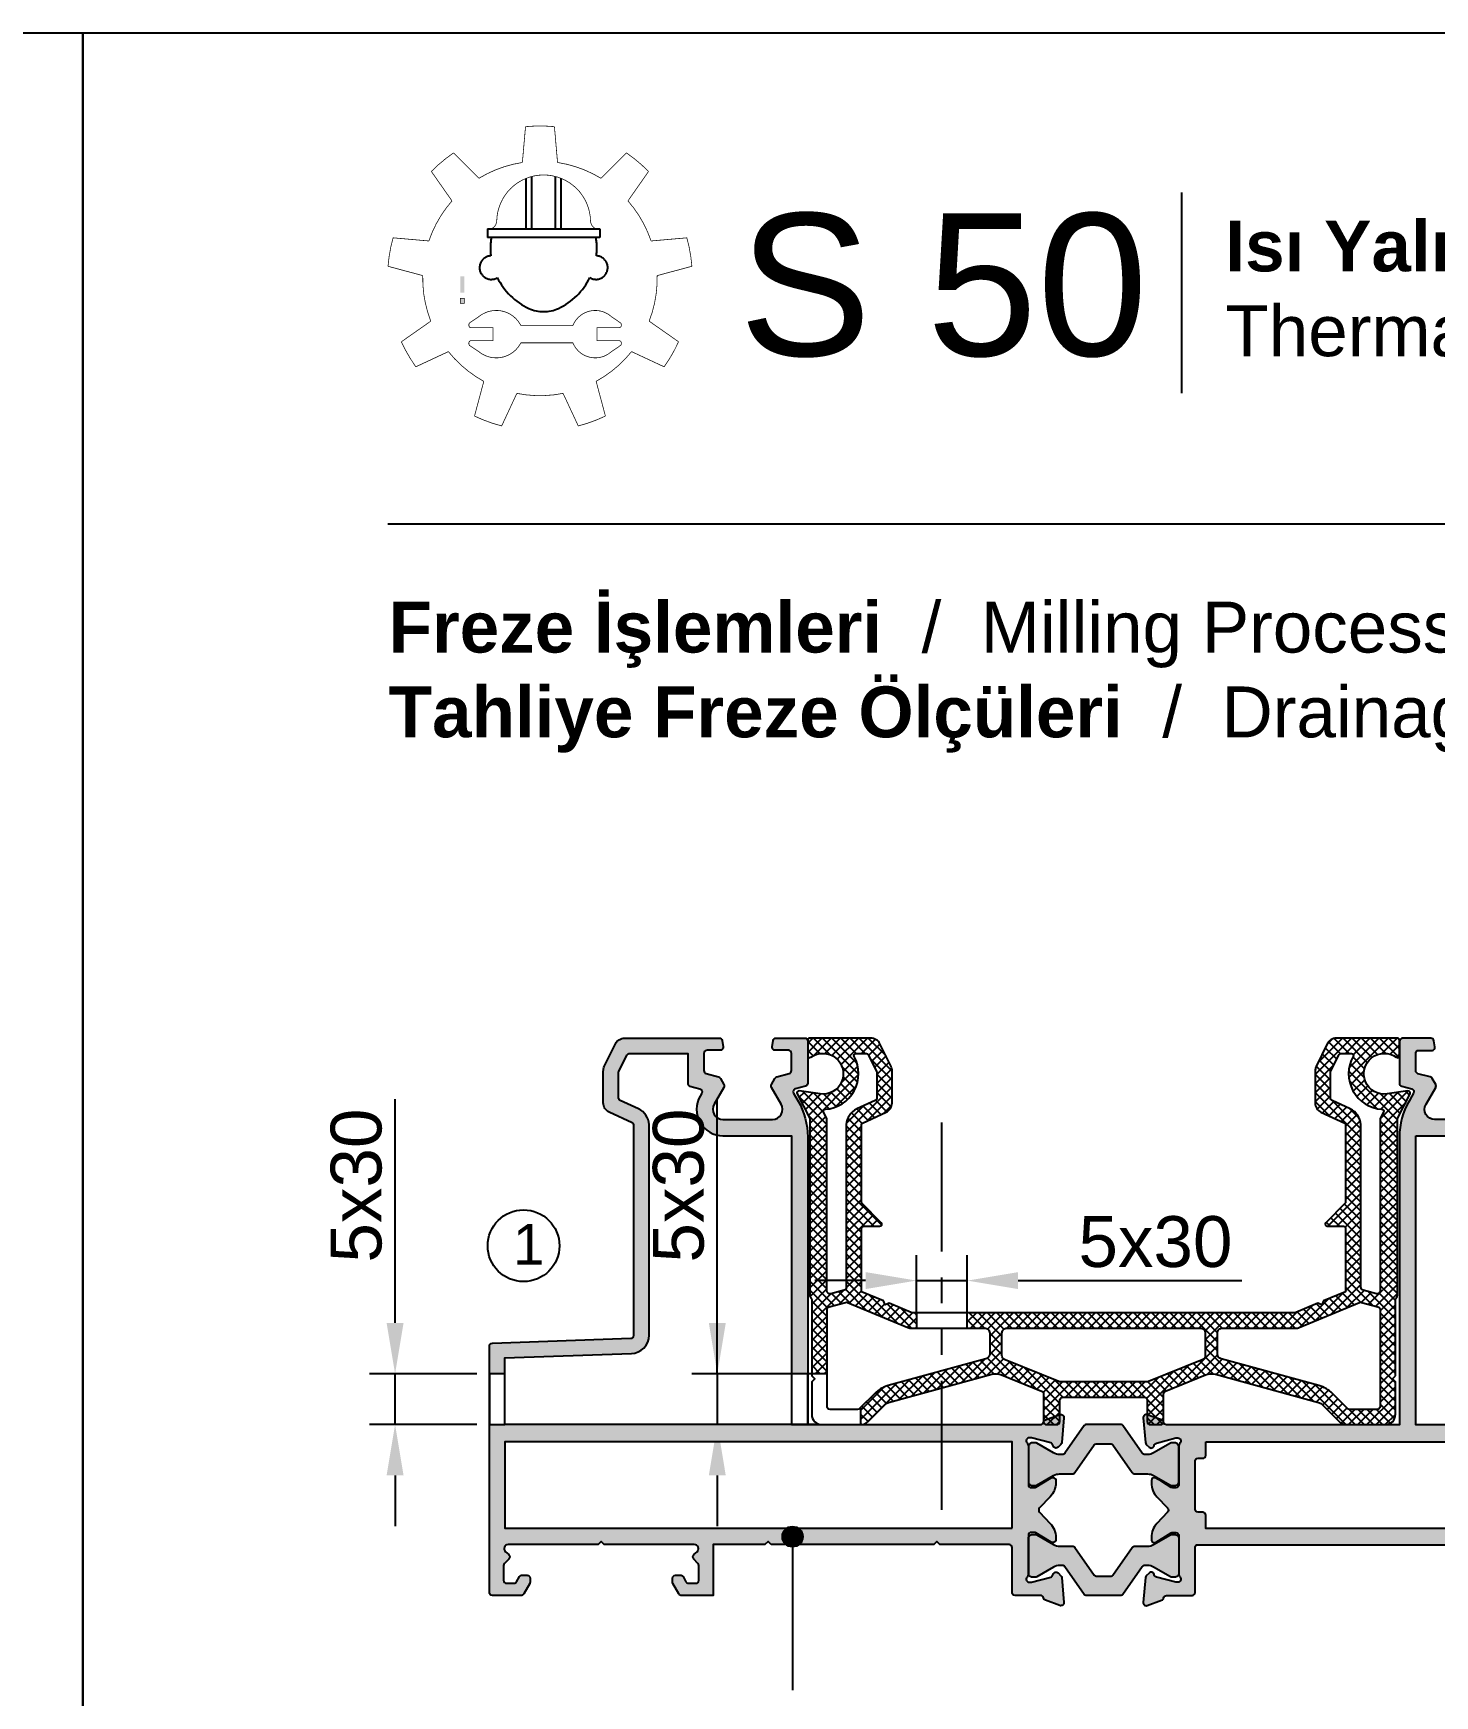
# Model space of a CAD drawing. Header units: millimetres. Extents: x 221 to 2771, y 196 to 840.
# Drawn here: x 1298.9 to 1367.8, y 757.9 to 839.6 of the extents above; entities that cross this region are included whole.
import ezdxf

# ---------------------------------------------------------------- set-up
doc = ezdxf.new("R2010")
doc.units = ezdxf.units.MM
doc.header["$PDMODE"] = 1
doc.linetypes.add('CENTER', pattern=[50.8, 31.75, -6.35, 6.35, -6.35])
doc.linetypes.add('PHANTOM', pattern=[12.7, 6.35, -1.27, 1.27, -1.27, 1.27, -1.27])
doc.layers.add('antet_k', color=7, linetype='Continuous')
doc.layers.add('yazı_numara_k', color=21, linetype='Continuous')
doc.styles.get("Standard").update_dxf_attribs({"font": 'arial.ttf'})
doc.dimstyles.new('ISO-25$0', dxfattribs={"dimtxt": 2.5, "dimasz": 2.5, "dimexe": 1.25, "dimexo": 0.625, "dimtad": 1, "dimdec": 1, "dimtxsty": 'Standard', "dimcen": 2.5, "dimadec": 0, "dimazin": 0, "dimtfac": 1, "dimtdec": 1, "dimtmove": 0, "dimatfit": 3, "dimfxl": 1, "dimarcsym": 0})

# ---------------------------------------------------------------- blocks, each defined once
blk = doc.blocks.new('S1.A')
at = {"color": 252}
blk.add_lwpolyline([(2269.172, -494.126), (2269.172, -791.126), (2479.168, -791.126), (2479.168, -494.126)], close=True, dxfattribs=at)
blk = doc.blocks.new('Üretim katalogu sembol-1')
at = {"true_color": 0xfed100}
h = blk.add_hatch(color=40, dxfattribs=at)
h.dxf.hatch_style = 1
h.paths.add_polyline_path([(1565.75, 1465.58), (1566.79, 1465.58), (1566.79, 1470.07), (1565.75, 1470.07)])
h.paths.add_polyline_path([(1565.75, 1462.71), (1566.79, 1462.71), (1566.79, 1464.05), (1565.75, 1464.05)])
at = {"color": 0, "linetype": 'CENTER', "ltscale": 12}
for p, q in [((1585.26, 1483.04), (1585.26, 1497.31)), ((1591.66, 1483.04), (1591.66, 1497.31)), ((1583.66, 1483.04), (1583.66, 1496.78)), ((1593.26, 1483.04), (1593.26, 1496.78)), ((1573.15, 1483.04), (1603.77, 1483.04)), ((1573.15, 1483.04), (1573.15, 1480.64)), ((1603.77, 1480.64), (1573.15, 1480.64)), ((1603.77, 1483.04), (1603.77, 1480.64))]:
    blk.add_line(p, q, dxfattribs=at)
at = {"color": 0, "linetype": 'CENTER', "lineweight": -2, "ltscale": 12, "const_width": 0.2}
for points in [[(1582.66, 1501.13), (1583.52, 1510.91)], [(1592.26, 1501.13), (1591.41, 1510.91)], [(1570.8, 1496.81), (1563.86, 1503.75)], [(1604.12, 1496.81), (1611.06, 1503.75)], [(1563.45, 1490.64), (1557.82, 1498.68)], [(1611.48, 1490.64), (1617.1, 1498.68)], [(1557.14, 1479.71), (1547.36, 1480.57)], [(1617.79, 1479.71), (1627.56, 1480.57)], [(1555.47, 1470.26), (1545.99, 1472.8)], [(1619.45, 1470.26), (1628.93, 1472.8)], [(1557.66, 1457.83), (1549.63, 1452.2)], [(1617.26, 1457.83), (1625.3, 1452.2)], [(1562.46, 1449.52), (1553.57, 1445.37)], [(1612.46, 1449.52), (1621.35, 1445.37)], [(1572.13, 1441.41), (1569.59, 1431.93)], [(1581.15, 1438.12), (1577.01, 1429.23)], [(1593.77, 1438.12), (1597.92, 1429.23)], [(1602.79, 1441.41), (1605.33, 1431.93)]]:
    blk.add_lwpolyline(points, dxfattribs=at)
for points in [[(1591.41, 1510.91, 0.047521), (1583.52, 1510.91)], [(1563.86, 1503.75, 0.047521), (1557.82, 1498.68)], [(1617.1, 1498.68, 0.047521), (1611.06, 1503.75)], [(1582.66, 1501.13, 0.099576), (1570.8, 1496.81)], [(1604.12, 1496.81, 0.099576), (1592.26, 1501.13)], [(1563.45, 1490.64, 0.099576), (1557.14, 1479.71)], [(1617.79, 1479.71, 0.099576), (1611.48, 1490.64)], [(1547.36, 1480.57, 0.047521), (1545.99, 1472.8)], [(1628.93, 1472.8, 0.047521), (1627.56, 1480.57)], [(1555.47, 1470.26, 0.099576), (1557.66, 1457.83)], [(1617.26, 1457.83, 0.099576), (1619.45, 1470.26)], [(1549.63, 1452.2, 0.047521), (1553.57, 1445.37)], [(1621.35, 1445.37, 0.047521), (1625.3, 1452.2)], [(1562.46, 1449.52, 0.099576), (1572.13, 1441.41)], [(1602.79, 1441.41, 0.099576), (1612.46, 1449.52)], [(1581.15, 1438.12, 0.099576), (1593.77, 1438.12)], [(1569.59, 1431.93, 0.047521), (1577.01, 1429.23)], [(1597.92, 1429.23, 0.047521), (1605.33, 1431.93)]]:
    blk.add_lwpolyline(points, format="xyb", dxfattribs=at)
at = {"color": 0, "linetype": 'CENTER', "ltscale": 12, "const_width": 0.2}
for points in [[(1588.46, 1497.72, 0.408893), (1575.66, 1485.15, -0.281899), (1574.17, 1483.04)], [(1588.46, 1497.72, -0.408893), (1601.26, 1485.15, 0.281899), (1602.75, 1483.04)]]:
    blk.add_lwpolyline(points, format="xyb", dxfattribs=at)
at = {"color": 40, "true_color": 0xfed100, "const_width": 0.2}
blk.add_lwpolyline([(1565.75, 1464.05), (1566.79, 1464.05), (1566.79, 1462.71), (1565.75, 1462.71)], close=True, dxfattribs=at)
at = {"color": 0, "linetype": 'CENTER', "ltscale": 12, "const_width": 0.2}
blk.add_lwpolyline([(1574.65, 1456.03), (1568.69, 1456.03, -0.414214), (1568.05, 1456.67), (1568.05, 1456.88, -0.248554), (1568.33, 1457.41), (1570.79, 1459.08, -0.475864), (1582.25, 1456.63), (1596.45, 1456.63, -0.519094), (1606.92, 1459.08), (1609.37, 1457.41, -0.248554), (1609.65, 1456.88), (1609.65, 1456.67, -0.414214), (1609.01, 1456.03), (1603.05, 1456.03), (1603.05, 1452.52), (1609.01, 1452.52, -0.414214), (1609.65, 1451.88), (1609.65, 1451.67, -0.248554), (1609.37, 1451.14), (1606.92, 1449.48, -0.519094), (1596.45, 1451.92), (1582.25, 1451.92, -0.475864), (1570.79, 1449.48), (1568.33, 1451.14, -0.248554), (1568.05, 1451.67), (1568.05, 1451.88, -0.414214), (1568.69, 1452.52), (1574.65, 1452.52)], format="xyb", close=True, dxfattribs=at)
at = {"color": 0, "linetype": 'CENTER', "ltscale": 12}
for centre, radius, start, end in [((1592.04, 1477.74), 18.11, 170.7928, 186.6972), ((1584.88, 1477.74), 18.11, 353.3028, 9.2072), ((1574.16, 1472.43), 3.2, 91.7372, 301.3307), ((1602.77, 1472.43), 3.2, 238.6693, 88.2628), ((1592.04, 1477.74), 18.11, 206.3707, 245.0967), ((1584.88, 1477.74), 18.11, 294.9033, 333.6293), ((1588.46, 1470.02), 9.6, 245.0967, 294.9033)]:
    blk.add_arc(centre, radius, start, end, dxfattribs=at)
blk = doc.blocks.new('S.1.B')
blk.add_line((922.442, 1850.816), (922.442, 1840.948))
at = {"color": 7}
blk.add_line((1063.417, 1834.519), (883.417, 1834.519), dxfattribs=at)
at = {"color": 0, "linetype": 'CENTER', "ltscale": 12, "xscale": 0.18014578362, "yscale": 0.18014578362, "zscale": 0.18014578362}
blk.add_blockref('Üretim katalogu sembol-1', (604.929, 1581.874), dxfattribs=at)
at = {"width": 80.56077, "attachment_point": 1}
for s, insert, char_height in [('\\pi23.685;{\\fArial Unicode MS|b0|i0|c162|p34;S 50}', (876.995, 1849.794), 7), ('\\pi8.4591;{\\fArial Unicode MS|b1|i0|c162|p34;Isı Yalıtımlı  Kaldır-Sür Sistemi\\fArial Unicode MS|b0|i0|c162|p34;\\PThermally Insulated  Lift and Slide Systems}', (916.148, 1849.441), 2.5)]:
    blk.add_mtext(s, dxfattribs=dict(at, insert=insert, char_height=char_height))
blk = doc.blocks.new('S50_SYF1')
at = {"color": 0}
blk.add_blockref('S.1.B', (-100.171, 492.739), dxfattribs=at)
at = {"layer": 'antet_k', "color": 0}
blk.add_blockref('S1.A', (-1500.922, 2845.514), dxfattribs=at)
blk = doc.blocks.new('937600')
at = {"ltscale": 10, "true_color": 0xfed100}
blk.add_hatch(color=40, dxfattribs=at).paths.add_polyline_path([(1547.88, 2589.6), (1545.97, 2592.33, 0.24473), (1545.8, 2592.42), (1542.34, 2592.42, 0.244698), (1542.17, 2592.33), (1540.26, 2589.6, -0.244698), (1540.01, 2589.47), (1539.75, 2589.47, -0.131652), (1539.15, 2589.63), (1537.49, 2590.59, 0.131652), (1537.38, 2590.62), (1537.07, 2590.62, 0.414214), (1536.67, 2590.22), (1536.67, 2586.82, 0.414214), (1537.07, 2586.42), (1537.38, 2586.42, 0.131652), (1537.49, 2586.45), (1539.15, 2587.41, -0.131652), (1539.75, 2587.57), (1541, 2587.57, 0.244698), (1541.25, 2587.7), (1543.16, 2590.43, -0.244698), (1543.33, 2590.52), (1544.81, 2590.52, -0.244698), (1544.98, 2590.43), (1546.89, 2587.7, 0.244698), (1547.14, 2587.57), (1548.39, 2587.57, -0.131652), (1548.99, 2587.41), (1550.65, 2586.45, 0.131652), (1550.76, 2586.42), (1551.07, 2586.42, 0.400278), (1551.47, 2586.8), (1551.47, 2590.12), (1551.47, 2590.24, 0.400281), (1551.07, 2590.62), (1550.76, 2590.62, 0.131652), (1550.65, 2590.59), (1548.99, 2589.63, -0.131652), (1548.39, 2589.47), (1548.13, 2589.47, -0.244698)])
at = {"color": 40, "ltscale": 10, "true_color": 0xfed100}
blk.add_lwpolyline([(1551.47, 2590.22, 0.414214), (1551.07, 2590.62), (1550.76, 2590.62, 0.131652), (1550.65, 2590.59), (1548.99, 2589.63, -0.131652), (1548.39, 2589.47), (1548.13, 2589.47, -0.244698), (1547.88, 2589.6), (1545.97, 2592.33, 0.24473), (1545.8, 2592.42), (1542.34, 2592.42, 0.244698), (1542.17, 2592.33), (1540.26, 2589.6, -0.244698), (1540.01, 2589.47), (1539.75, 2589.47, -0.131652), (1539.15, 2589.63), (1537.49, 2590.59, 0.131652), (1537.38, 2590.62), (1537.07, 2590.62, 0.414214), (1536.67, 2590.22), (1536.67, 2586.82, 0.414214), (1537.07, 2586.42), (1537.38, 2586.42, 0.131652), (1537.49, 2586.45), (1539.15, 2587.41, -0.131652), (1539.75, 2587.57), (1541, 2587.57, 0.244698), (1541.25, 2587.7), (1543.16, 2590.43, -0.244698), (1543.33, 2590.52), (1544.81, 2590.52, -0.244698), (1544.98, 2590.43), (1546.89, 2587.7, 0.244698), (1547.14, 2587.57), (1548.39, 2587.57, -0.131652), (1548.99, 2587.41), (1550.65, 2586.45, 0.131652), (1550.76, 2586.42), (1551.07, 2586.42, 0.414214), (1551.47, 2586.82)], format="xyb", close=True, dxfattribs=at)
blk = doc.blocks.new('5684')
at = {"ltscale": 10}
h = blk.add_hatch(color=252, dxfattribs=at)
h.paths.add_polyline_path([(-1018.43, 5194.24), (-1018.43, 5194.54, -0.414214), (-1018.13, 5194.84), (-1017.84, 5194.84, -0.137872), (-1017.68, 5194.8), (-1016.19, 5193.88, 0.585524), (-1015.73, 5194.14), (-1015.73, 5194.36, 0.19257), (-1016.28, 5195.74), (-1017.33, 5196.83, -0.399971), (-1017.33, 5197.25), (-1016.28, 5198.34, 0.19257), (-1015.73, 5199.72), (-1015.73, 5199.94, 0.472045), (-1016.09, 5200.23), (-1016.75, 5199.85), (-1017.68, 5199.28, -0.137872), (-1017.84, 5199.24), (-1018.13, 5199.24, -0.414214), (-1018.43, 5199.54), (-1018.43, 5199.73), (-1018.43, 5203.13), (-1018.43, 5203.31, 0.182676), (-1018.56, 5203.64, -0.645751), (-1018.33, 5204.14), (-1018.13, 5204.14), (-1016.23, 5203.63, -0.267949), (-1016.02, 5203.42), (-1016, 5203.36, 0.57735), (-1015.5, 5203.23), (-1015.23, 5203.5, 0.176327), (-1015.15, 5203.68), (-1014.93, 5206.11, 0.548619), (-1015.33, 5206.42), (-1016.74, 5205.91, 0.263725), (-1016.94, 5205.68, -0.359508), (-1017.23, 5205.44), (-1018.73, 5205.44), (-1019.12, 5205.44), (-1040.13, 5205.44), (-1040.13, 5233.75, 0.131652), (-1041.07, 5237.25), (-1041.51, 5238.02, -0.493145), (-1041.33, 5238.46), (-1040.35, 5238.72, 0.339454), (-1040.13, 5239.01), (-1040.13, 5243.14, 0.414214), (-1040.43, 5243.44), (-1043.23, 5243.44, 0.36397), (-1043.52, 5243.19), (-1043.63, 5242.59, 0.466308), (-1043.33, 5242.24), (-1042.03, 5242.24, -0.414214), (-1041.73, 5241.94), (-1041.73, 5240.24, -0.339454), (-1041.95, 5239.95), (-1043.16, 5239.63, 0.198912), (-1043.35, 5239.49), (-1043.69, 5238.89, 0.267949), (-1043.69, 5238.59), (-1042.74, 5236.94, -0.57735), (-1043.6, 5235.44), (-1048.46, 5235.44, -0.57735), (-1049.32, 5236.94), (-1048.37, 5238.59, 0.267949), (-1048.37, 5238.89), (-1048.72, 5239.49, 0.198912), (-1048.9, 5239.63), (-1050.11, 5239.95, -0.339454), (-1050.33, 5240.24), (-1050.33, 5241.94, -0.414214), (-1050.03, 5242.24), (-1048.73, 5242.24, 0.466308), (-1048.44, 5242.59), (-1048.54, 5243.19, 0.36397), (-1048.84, 5243.44), (-1051.63, 5243.44, 0.414214), (-1051.93, 5243.14), (-1051.93, 5241.94), (-1051.93, 5239.01, 0.339454), (-1051.71, 5238.72), (-1050.73, 5238.46, -0.493145), (-1050.55, 5238.02), (-1050.71, 5237.74), (-1050.99, 5237.25, 0.131652), (-1051.93, 5233.75), (-1051.93, 5231.24), (-1051.93, 5205.44), (-1074.83, 5205.44, -0.359508), (-1075.13, 5205.68, 0.263725), (-1075.32, 5205.91), (-1076.73, 5206.42, 0.548619), (-1077.13, 5206.11), (-1076.92, 5203.68, 0.176327), (-1076.83, 5203.5), (-1076.56, 5203.23, 0.57735), (-1076.06, 5203.36), (-1076.05, 5203.42, -0.267949), (-1075.83, 5203.63), (-1073.93, 5204.14), (-1073.73, 5204.14, -0.645751), (-1073.51, 5203.64, 0.182676), (-1073.63, 5203.31), (-1073.63, 5203.13), (-1073.63, 5199.73), (-1073.63, 5199.54, -0.414214), (-1073.93, 5199.24), (-1074.22, 5199.24, -0.137872), (-1074.38, 5199.28), (-1075.31, 5199.85), (-1075.97, 5200.23, 0.472045), (-1076.33, 5199.94), (-1076.33, 5199.72, 0.19257), (-1075.78, 5198.34), (-1074.74, 5197.25, -0.399971), (-1074.74, 5196.83), (-1075.78, 5195.74, 0.19257), (-1076.33, 5194.36), (-1076.33, 5194.14, 0.585524), (-1075.87, 5193.88), (-1074.38, 5194.8, -0.137872), (-1074.22, 5194.84), (-1073.93, 5194.84, -0.414214), (-1073.63, 5194.54), (-1073.63, 5190.77, 0.182676), (-1073.51, 5190.44, -0.645751), (-1073.73, 5189.94), (-1073.93, 5189.94), (-1075.83, 5190.45, -0.267949), (-1076.05, 5190.66), (-1076.06, 5190.72, 0.57735), (-1076.56, 5190.85), (-1076.83, 5190.58, 0.176327), (-1076.92, 5190.4), (-1077.13, 5187.97, 0.548619), (-1076.73, 5187.66), (-1075.32, 5188.17, 0.263725), (-1075.13, 5188.4, -0.359508), (-1074.83, 5188.64), (-1072.33, 5188.64, 0.414214), (-1072.03, 5188.94), (-1072.03, 5193.34, -0.414214), (-1071.73, 5193.64), (-1046.03, 5193.64), (-1020.33, 5193.64, -0.414214), (-1020.03, 5193.34), (-1020.03, 5188.94, 0.414214), (-1019.73, 5188.64), (-1017.23, 5188.64, -0.359508), (-1016.94, 5188.4, 0.263725), (-1016.74, 5188.17), (-1015.33, 5187.66, 0.548619), (-1014.93, 5187.97), (-1015.15, 5190.4, 0.176327), (-1015.23, 5190.58), (-1015.5, 5190.85, 0.57735), (-1016, 5190.72), (-1016.02, 5190.66, -0.267949), (-1016.23, 5190.45), (-1018.13, 5189.94), (-1018.33, 5189.94, -0.645751), (-1018.56, 5190.44, 0.182676), (-1018.43, 5190.77), (-1018.43, 5190.84)])
h.paths.add_polyline_path([(-1070.98, 5203.74), (-1046.03, 5203.74), (-1021.08, 5203.74), (-1021.08, 5202.44, 0.414214), (-1020.78, 5202.14), (-1020.33, 5202.14, -0.414214), (-1020.03, 5201.84), (-1020.03, 5197.14, -0.414214), (-1020.33, 5196.84), (-1020.78, 5196.84, 0.414214), (-1021.08, 5196.54), (-1021.08, 5195.24), (-1046.03, 5195.24), (-1070.98, 5195.24), (-1070.98, 5196.54, 0.414214), (-1071.28, 5196.84), (-1071.73, 5196.84, -0.414214), (-1072.03, 5197.14), (-1072.03, 5201.84, -0.414214), (-1071.73, 5202.14), (-1071.28, 5202.14, 0.414214), (-1070.98, 5202.44)], flags=16)
h.paths.add_polyline_path([(-1050.33, 5233.84), (-1041.73, 5233.84), (-1041.73, 5223.94), (-1041.73, 5205.44), (-1046.03, 5205.44), (-1050.33, 5205.44)], flags=16)
at = {"color": 252, "ltscale": 10}
for points in [[(-1018.43, 5194.24), (-1018.43, 5194.54, -0.414214), (-1018.13, 5194.84), (-1017.84, 5194.84, -0.137872), (-1017.68, 5194.8), (-1016.19, 5193.88, 0.585524), (-1015.73, 5194.14), (-1015.73, 5194.36, 0.19257), (-1016.28, 5195.74), (-1017.33, 5196.83, -0.399971), (-1017.33, 5197.25), (-1016.28, 5198.34, 0.19257), (-1015.73, 5199.72), (-1015.73, 5199.94, 0.472045), (-1016.09, 5200.23), (-1016.75, 5199.85), (-1017.68, 5199.28, -0.137872), (-1017.84, 5199.24), (-1018.13, 5199.24, -0.414214), (-1018.43, 5199.54), (-1018.43, 5199.73), (-1018.43, 5203.13), (-1018.43, 5203.31, 0.182676), (-1018.56, 5203.64, -0.645751), (-1018.33, 5204.14), (-1018.13, 5204.14), (-1016.23, 5203.63, -0.267949), (-1016.02, 5203.42), (-1016, 5203.36, 0.57735), (-1015.5, 5203.23), (-1015.23, 5203.5, 0.176327), (-1015.15, 5203.68), (-1014.93, 5206.11, 0.548619), (-1015.33, 5206.42), (-1016.74, 5205.91, 0.263725), (-1016.94, 5205.68, -0.359508), (-1017.23, 5205.44), (-1018.73, 5205.44), (-1019.12, 5205.44), (-1040.13, 5205.44), (-1040.13, 5233.75, 0.131652), (-1041.07, 5237.25), (-1041.51, 5238.02, -0.493145), (-1041.33, 5238.46), (-1040.35, 5238.72, 0.339454), (-1040.13, 5239.01), (-1040.13, 5243.14, 0.414214), (-1040.43, 5243.44), (-1043.23, 5243.44, 0.36397), (-1043.52, 5243.19), (-1043.63, 5242.59, 0.466308), (-1043.33, 5242.24), (-1042.03, 5242.24, -0.414214), (-1041.73, 5241.94), (-1041.73, 5240.24, -0.339454), (-1041.95, 5239.95), (-1043.16, 5239.63, 0.198912), (-1043.35, 5239.49), (-1043.69, 5238.89, 0.267949), (-1043.69, 5238.59), (-1042.74, 5236.94, -0.57735), (-1043.6, 5235.44), (-1048.46, 5235.44, -0.57735), (-1049.32, 5236.94), (-1048.37, 5238.59, 0.267949), (-1048.37, 5238.89), (-1048.72, 5239.49, 0.198912), (-1048.9, 5239.63), (-1050.11, 5239.95, -0.339454), (-1050.33, 5240.24), (-1050.33, 5241.94, -0.414214), (-1050.03, 5242.24), (-1048.73, 5242.24, 0.466308), (-1048.44, 5242.59), (-1048.54, 5243.19, 0.36397), (-1048.84, 5243.44), (-1051.63, 5243.44, 0.414214), (-1051.93, 5243.14), (-1051.93, 5241.94), (-1051.93, 5239.01, 0.339454), (-1051.71, 5238.72), (-1050.73, 5238.46, -0.493145), (-1050.55, 5238.02), (-1050.71, 5237.74), (-1050.99, 5237.25, 0.131652), (-1051.93, 5233.75), (-1051.93, 5231.24), (-1051.93, 5205.44), (-1074.83, 5205.44, -0.359508), (-1075.13, 5205.68, 0.263725), (-1075.32, 5205.91), (-1076.73, 5206.42, 0.548619), (-1077.13, 5206.11), (-1076.92, 5203.68, 0.176327), (-1076.83, 5203.5), (-1076.56, 5203.23, 0.57735), (-1076.06, 5203.36), (-1076.05, 5203.42, -0.267949), (-1075.83, 5203.63), (-1073.93, 5204.14), (-1073.73, 5204.14, -0.645751), (-1073.51, 5203.64, 0.182676), (-1073.63, 5203.31), (-1073.63, 5203.13), (-1073.63, 5199.73), (-1073.63, 5199.54, -0.414214), (-1073.93, 5199.24), (-1074.22, 5199.24, -0.137872), (-1074.38, 5199.28), (-1075.31, 5199.85), (-1075.97, 5200.23, 0.472045), (-1076.33, 5199.94), (-1076.33, 5199.72, 0.19257), (-1075.78, 5198.34), (-1074.74, 5197.25, -0.399971), (-1074.74, 5196.83), (-1075.78, 5195.74, 0.19257), (-1076.33, 5194.36), (-1076.33, 5194.14, 0.585524), (-1075.87, 5193.88), (-1074.38, 5194.8, -0.137872), (-1074.22, 5194.84), (-1073.93, 5194.84, -0.414214), (-1073.63, 5194.54), (-1073.63, 5190.77, 0.182676), (-1073.51, 5190.44, -0.645751), (-1073.73, 5189.94), (-1073.93, 5189.94), (-1075.83, 5190.45, -0.267949), (-1076.05, 5190.66), (-1076.06, 5190.72, 0.57735), (-1076.56, 5190.85), (-1076.83, 5190.58, 0.176327), (-1076.92, 5190.4), (-1077.13, 5187.97, 0.548619), (-1076.73, 5187.66), (-1075.32, 5188.17, 0.263725), (-1075.13, 5188.4, -0.359508), (-1074.83, 5188.64), (-1072.33, 5188.64, 0.414214), (-1072.03, 5188.94), (-1072.03, 5193.34, -0.414214), (-1071.73, 5193.64), (-1046.03, 5193.64), (-1020.33, 5193.64, -0.414214), (-1020.03, 5193.34), (-1020.03, 5188.94, 0.414214), (-1019.73, 5188.64), (-1017.23, 5188.64, -0.359508), (-1016.94, 5188.4, 0.263725), (-1016.74, 5188.17), (-1015.33, 5187.66, 0.548619), (-1014.93, 5187.97), (-1015.15, 5190.4, 0.176327), (-1015.23, 5190.58), (-1015.5, 5190.85, 0.57735), (-1016, 5190.72), (-1016.02, 5190.66, -0.267949), (-1016.23, 5190.45), (-1018.13, 5189.94), (-1018.33, 5189.94, -0.645751), (-1018.56, 5190.44, 0.182676), (-1018.43, 5190.77), (-1018.43, 5190.84)], [(-1070.98, 5203.74), (-1046.03, 5203.74), (-1021.08, 5203.74), (-1021.08, 5202.44, 0.414214), (-1020.78, 5202.14), (-1020.33, 5202.14, -0.414214), (-1020.03, 5201.84), (-1020.03, 5197.14, -0.414214), (-1020.33, 5196.84), (-1020.78, 5196.84, 0.414214), (-1021.08, 5196.54), (-1021.08, 5195.24), (-1046.03, 5195.24), (-1070.98, 5195.24), (-1070.98, 5196.54, 0.414214), (-1071.28, 5196.84), (-1071.73, 5196.84, -0.414214), (-1072.03, 5197.14), (-1072.03, 5201.84, -0.414214), (-1071.73, 5202.14), (-1071.28, 5202.14, 0.414214), (-1070.98, 5202.44)]]:
    blk.add_lwpolyline(points, format="xyb", close=True, dxfattribs=at)
blk.add_lwpolyline([(-1050.33, 5233.84), (-1041.73, 5233.84), (-1041.73, 5223.94), (-1041.73, 5205.44), (-1046.03, 5205.44), (-1050.33, 5205.44)], close=True, dxfattribs=at)
blk = doc.blocks.new('50S14-STT1')
at = {"ltscale": 10}
h = blk.add_hatch(color=252, dxfattribs=at)
h.paths.add_polyline_path([(-174.33, -174.12, 0.19257), (-174.88, -172.74), (-175.93, -171.64, -0.399971), (-175.93, -171.23), (-174.88, -170.13, 0.19257), (-174.33, -168.75), (-174.33, -168.53, 0.585524), (-174.79, -168.28), (-176.28, -169.19, -0.137872), (-176.44, -169.23), (-176.73, -169.23, -0.414214), (-177.03, -168.93), (-177.03, -165.16, 0.182676), (-177.16, -164.83, -0.645751), (-176.93, -164.33), (-176.73, -164.33), (-174.83, -164.84, -0.267949), (-174.62, -165.06), (-174.6, -165.11, 0.57735), (-174.1, -165.25), (-173.83, -164.98, 0.176327), (-173.75, -164.79), (-173.53, -162.36, 0.548619), (-173.93, -162.05), (-175.35, -162.57, 0.263725), (-175.54, -162.79, -0.359508), (-175.83, -163.03), (-198.73, -163.03), (-200.33, -163.03), (-228.53, -163.03), (-230.03, -163.03), (-230.03, -179.53, 0.414214), (-229.73, -179.83), (-226.92, -179.83, 0.267949), (-226.66, -179.68), (-226.07, -178.66, 0.131652), (-226.03, -178.51), (-226.03, -178.13, 0.414214), (-226.33, -177.83), (-226.81, -177.83, 0.267949), (-227.07, -177.98), (-227.36, -178.48, -0.267949), (-227.62, -178.63), (-228.33, -178.63, -0.414214), (-228.63, -178.33), (-228.63, -176.89, -0.198912), (-228.54, -176.68), (-228.12, -176.25, 0.432689), (-228.13, -175.81), (-228.45, -175.53, -0.69108), (-228.19, -174.83), (-219.33, -174.83), (-219.03, -174.53), (-218.73, -174.83), (-209.88, -174.83, -0.69108), (-209.61, -175.53), (-209.93, -175.81, 0.432689), (-209.94, -176.25), (-209.52, -176.68, -0.198912), (-209.43, -176.89), (-209.43, -178.33, -0.414214), (-209.73, -178.63), (-210.45, -178.63, -0.267949), (-210.71, -178.48), (-210.99, -177.98, 0.267949), (-211.25, -177.83), (-211.73, -177.83, 0.414214), (-212.03, -178.13), (-212.03, -178.51, 0.131652), (-211.99, -178.66), (-211.4, -179.68, 0.267949), (-211.14, -179.83), (-208.03, -179.83), (-208.03, -174.83), (-202.93, -174.83), (-202.63, -174.53), (-202.33, -174.83), (-186.33, -174.83), (-186.03, -174.53), (-185.73, -174.83), (-178.93, -174.83, -0.414214), (-178.63, -175.13), (-178.63, -179.53, 0.414214), (-178.33, -179.83), (-175.83, -179.83, -0.359508), (-175.54, -180.08, 0.263725), (-175.35, -180.3), (-173.93, -180.82, 0.548619), (-173.53, -180.51), (-173.75, -178.08, 0.176327), (-173.83, -177.89), (-174.1, -177.62, 0.57735), (-174.6, -177.76), (-174.62, -177.81, -0.267949), (-174.83, -178.03), (-176.73, -178.53), (-176.93, -178.53, -0.645751), (-177.16, -178.04, 0.182676), (-177.03, -177.71), (-177.03, -173.93, -0.414214), (-176.73, -173.63), (-176.44, -173.63, -0.137872), (-176.28, -173.68), (-174.79, -174.59, 0.585524), (-174.33, -174.33)])
h.paths.add_polyline_path([(-198.73, -158.03), (-198.73, -134.73, 0.131652), (-199.67, -131.23), (-200.12, -130.45, -0.493145), (-199.93, -130.01), (-198.95, -129.75, 0.339454), (-198.73, -129.46), (-198.73, -125.33, 0.414214), (-199.03, -125.03), (-201.83, -125.03, 0.36397), (-202.12, -125.28), (-202.23, -125.88, 0.466308), (-201.93, -126.23), (-200.63, -126.23, -0.414214), (-200.33, -126.53), (-200.33, -128.23, -0.339454), (-200.55, -128.52), (-201.77, -128.85, 0.198912), (-201.95, -128.99), (-202.29, -129.58, 0.267949), (-202.29, -129.88), (-201.34, -131.53, -0.57735), (-202.2, -133.03), (-207.06, -133.03, -0.57735), (-207.92, -131.53), (-206.97, -129.88, 0.267949), (-206.97, -129.58), (-207.32, -128.99, 0.198912), (-207.5, -128.85), (-208.71, -128.52, -0.339454), (-208.93, -128.23), (-208.93, -126.53, -0.414214), (-208.63, -126.23), (-207.33, -126.23, 0.466308), (-207.04, -125.88), (-207.14, -125.28, 0.36397), (-207.44, -125.03), (-216.74, -125.03, 0.286745), (-217.64, -125.6), (-218.73, -127.83, 0.113936), (-218.83, -128.27), (-218.83, -131.4, 0.291473), (-218.25, -132.31), (-216, -133.36, -0.291473), (-215.83, -133.63), (-215.83, -154.25, -0.404026), (-216.12, -154.55), (-229.74, -155.02, 0.404026), (-230.03, -155.32), (-230.03, -158.03), (-228.53, -158.03), (-228.53, -156.48), (-216.07, -156.05, 0.404026), (-214.33, -154.25), (-214.33, -133.53, 0.27694), (-215.37, -132), (-217.16, -131.17, -0.291473), (-217.33, -130.89), (-217.33, -128.46, -0.113936), (-217.3, -128.33), (-216.51, -126.7, -0.286745), (-216.24, -126.53), (-210.53, -126.53), (-210.53, -129.46, 0.339454), (-210.31, -129.75), (-209.33, -130.01, -0.493145), (-209.15, -130.45), (-209.31, -130.73, 0.57735), (-207.06, -134.63), (-200.33, -134.63), (-200.33, -158.03)])
h.paths.add_polyline_path([(-178.63, -173.23), (-178.63, -164.73), (-228.53, -164.73), (-228.53, -173.23)], flags=16)
at = {"color": 252, "ltscale": 10}
for points in [[(-202.33, -174.83), (-202.63, -174.53), (-202.93, -174.83), (-208.03, -174.83), (-208.03, -179.83), (-211.14, -179.83, -0.267949), (-211.4, -179.68), (-211.99, -178.66, -0.131652), (-212.03, -178.51), (-212.03, -178.13, -0.414214), (-211.73, -177.83), (-211.25, -177.83, -0.267949), (-210.99, -177.98), (-210.71, -178.48, 0.267949), (-210.45, -178.63), (-209.73, -178.63, 0.414214), (-209.43, -178.33), (-209.43, -176.89, 0.198912), (-209.52, -176.68), (-209.94, -176.25, -0.432689), (-209.93, -175.81), (-209.61, -175.53, 0.69108), (-209.88, -174.83), (-218.73, -174.83), (-219.03, -174.53), (-219.33, -174.83), (-228.19, -174.83, 0.69108), (-228.45, -175.53), (-228.13, -175.81, -0.432689), (-228.12, -176.25), (-228.54, -176.68, 0.198912), (-228.63, -176.89), (-228.63, -178.33, 0.414214), (-228.33, -178.63), (-227.62, -178.63, 0.267949), (-227.36, -178.48), (-227.07, -177.98, -0.267949), (-226.81, -177.83), (-226.33, -177.83, -0.414214), (-226.03, -178.13), (-226.03, -178.51, -0.131652), (-226.07, -178.66), (-226.66, -179.68, -0.267949), (-226.92, -179.83), (-229.73, -179.83, -0.414214), (-230.03, -179.53), (-230.03, -155.32, -0.404026), (-229.74, -155.02), (-216.12, -154.55, 0.404026), (-215.83, -154.25), (-215.83, -133.63, 0.291473), (-216, -133.36), (-218.25, -132.31, -0.291473), (-218.83, -131.4), (-218.83, -128.27, -0.113936), (-218.73, -127.83), (-217.64, -125.6, -0.286745), (-216.74, -125.03), (-207.44, -125.03, -0.36397), (-207.14, -125.28), (-207.04, -125.88, -0.466308), (-207.33, -126.23), (-208.63, -126.23, 0.414214), (-208.93, -126.53), (-208.93, -128.23, 0.339454), (-208.71, -128.52), (-207.5, -128.85, -0.198912), (-207.32, -128.99), (-206.97, -129.58, -0.267949), (-206.97, -129.88), (-207.92, -131.53, 0.57735), (-207.06, -133.03), (-202.2, -133.03, 0.57735), (-201.34, -131.53), (-202.29, -129.88, -0.267949), (-202.29, -129.58), (-201.95, -128.99, -0.198912), (-201.77, -128.85), (-200.55, -128.52, 0.339454), (-200.33, -128.23), (-200.33, -126.53, 0.414214), (-200.63, -126.23), (-201.93, -126.23, -0.466308), (-202.23, -125.88), (-202.12, -125.28, -0.36397), (-201.83, -125.03), (-199.03, -125.03, -0.414214), (-198.73, -125.33), (-198.73, -129.46, -0.339454), (-198.95, -129.75), (-199.93, -130.01, 0.493145), (-200.12, -130.45), (-199.67, -131.23, -0.131652), (-198.73, -134.73), (-198.73, -163.03), (-175.83, -163.03, 0.359508), (-175.54, -162.79, -0.263725), (-175.35, -162.57), (-173.93, -162.05, -0.548619), (-173.53, -162.36), (-173.75, -164.79, -0.176327), (-173.83, -164.98), (-174.1, -165.25, -0.57735), (-174.6, -165.11), (-174.62, -165.06, 0.267949), (-174.83, -164.84), (-176.73, -164.33), (-176.93, -164.33, 0.645751), (-177.16, -164.83, -0.182676), (-177.03, -165.16), (-177.03, -168.93, 0.414214), (-176.73, -169.23), (-176.44, -169.23, 0.137872), (-176.28, -169.19), (-174.79, -168.28, -0.585524), (-174.33, -168.53), (-174.33, -168.75, -0.19257), (-174.88, -170.13), (-175.93, -171.23, 0.399971), (-175.93, -171.64), (-174.88, -172.74, -0.19257), (-174.33, -174.12), (-174.33, -174.33, -0.585524), (-174.79, -174.59), (-176.28, -173.68, 0.137872), (-176.44, -173.63), (-176.73, -173.63, 0.414214), (-177.03, -173.93), (-177.03, -177.71, -0.182676), (-177.16, -178.04, 0.645751), (-176.93, -178.53), (-176.73, -178.53), (-174.83, -178.03, 0.267949), (-174.62, -177.81), (-174.6, -177.76, -0.57735), (-174.1, -177.62), (-173.83, -177.89, -0.176327), (-173.75, -178.08), (-173.53, -180.51, -0.548619), (-173.93, -180.82), (-175.35, -180.3, -0.263725), (-175.54, -180.08, 0.359508), (-175.83, -179.83), (-178.33, -179.83, -0.414214), (-178.63, -179.53), (-178.63, -175.13, 0.414214), (-178.93, -174.83), (-185.73, -174.83), (-186.03, -174.53), (-186.33, -174.83)], [(-228.53, -163.03), (-228.53, -156.48), (-216.07, -156.05, 0.404026), (-214.33, -154.25), (-214.33, -133.53, 0.27694), (-215.37, -132), (-217.16, -131.17, -0.291473), (-217.33, -130.89), (-217.33, -128.46, -0.113936), (-217.3, -128.33), (-216.51, -126.7, -0.286745), (-216.24, -126.53), (-210.53, -126.53), (-210.53, -129.46, 0.339454), (-210.31, -129.75), (-209.33, -130.01, -0.493145), (-209.15, -130.45), (-209.31, -130.73, 0.57735), (-207.06, -134.63), (-200.33, -134.63), (-200.33, -163.03)], [(-228.53, -163.03), (-228.53, -156.48), (-216.07, -156.05, 0.404026), (-214.33, -154.25), (-214.33, -133.53, 0.27694), (-215.37, -132), (-217.16, -131.17, -0.291473), (-217.33, -130.89), (-217.33, -128.46, -0.113936), (-217.3, -128.33), (-216.51, -126.7, -0.286745), (-216.24, -126.53), (-210.53, -126.53), (-210.53, -129.46, 0.339454), (-210.31, -129.75), (-209.33, -130.01, -0.493145), (-209.15, -130.45), (-209.31, -130.73, 0.57735), (-207.06, -134.63), (-200.33, -134.63), (-200.33, -163.03)]]:
    blk.add_lwpolyline(points, format="xyb", close=True, dxfattribs=at)
for points in [[(-228.53, -163.03), (-228.53, -158.03), (-230.03, -158.03), (-230.03, -163.03)], [(-198.73, -163.03), (-198.73, -158.03), (-200.33, -158.03), (-200.33, -163.03)], [(-178.63, -173.23), (-178.63, -164.73), (-228.53, -164.73), (-228.53, -173.23)], [(-178.63, -173.23), (-178.63, -164.73), (-228.53, -164.73), (-228.53, -173.23)]]:
    blk.add_lwpolyline(points, close=True, dxfattribs=at)
for name, p in [('5684', (911.4, -5368.48)), ('937600', (-1713.7, -2755.45))]:
    blk.add_blockref(name, p)
at = {"xscale": -1, "rotation": 180}
blk.add_blockref('937600', (-1713.7, 2412.58), dxfattribs=at)
blk = doc.blocks.new('*D114')
at = {"color": 0, "lineweight": -2}
for p, q in [((1316.662, 776.215), (1316.662, 787.217)), ((1320.675, 773.715), (1315.412, 773.715)), ((1316.662, 771.215), (1316.662, 773.715)), ((1320.675, 771.215), (1315.412, 771.215)), ((1316.662, 768.715), (1316.662, 766.215))]:
    blk.add_line(p, q, dxfattribs=at)
at = {"color": 0}
for points in [[(1316.245, 776.215), (1317.079, 776.215), (1316.662, 773.715)], [(1317.079, 768.715), (1316.245, 768.715), (1316.662, 771.215)]]:
    blk.add_solid(points, dxfattribs=at)
at = {"layer": 'Defpoints', "color": 0}
for p in [(1316.662, 773.715), (1321.3, 773.715), (1321.3, 771.215)]:
    blk.add_point(p, dxfattribs=at)
at = {"color": 0, "insert": (1314.761, 782.966), "char_height": 2.5, "attachment_point": 5, "rotation": 90}
blk.add_mtext('{5x30}', dxfattribs=at)
blk = doc.blocks.new('A02110 - T2')
h = blk.add_hatch()
h.set_pattern_fill('ANSI37', color=31, scale=0.2, angle=180, style=0)
h.set_pattern_definition([(225, (266.82795, 1682.83676), (0.44901281, -0.44901281), []), (315, (266.82795, 1682.83676), (0.44901281, 0.44901281), [])])
h.paths.add_polyline_path([(4972.53, 1404.03), (4972.53, 1411.51, -0.213422), (4972.63, 1411.74, 0.213422), (4972.73, 1411.96), (4972.73, 1429.32), (4973.97, 1431.75, 0.606815), (4973.76, 1432.04), (4971.71, 1431.75, -1.485657), (4972.61, 1435.35, 0.614131), (4972.93, 1435.51), (4972.93, 1437.03, 0.414214), (4972.73, 1437.23), (4966.72, 1437.23, 0.286745), (4965.82, 1436.67), (4964.73, 1434.43, 0.113936), (4964.63, 1433.99), (4964.63, 1430.86, 0.291473), (4965.21, 1429.96), (4967.54, 1428.87, -0.291473), (4967.63, 1428.73), (4967.63, 1421.1, -0.198912), (4967.57, 1420.96), (4965.69, 1419.07, 0.668179), (4965.83, 1418.73), (4967.43, 1418.73, -0.414214), (4967.63, 1418.53), (4967.63, 1412.29), (4965.46, 1411.39), (4965.3, 1411), (4964.91, 1411.16), (4962.74, 1410.26, -0.098951), (4962.63, 1410.23), (4930.43, 1410.23), (4930.43, 1408.73), (4932.13, 1408.73, -0.414214), (4932.63, 1408.23), (4932.63, 1406.17, -0.338334), (4932.26, 1405.69), (4922.65, 1403.07, 0.13063), (4921.32, 1402.3), (4919.96, 1400.94), (4919.96, 1399.23, 0.198912), (4920.67, 1399.53), (4922.38, 1401.24, -0.13063), (4922.69, 1401.42), (4932.83, 1404.18, -0.164494), (4933.79, 1404.12), (4937.74, 1402.52, -0.305091), (4937.93, 1402.24), (4937.93, 1399.53, 0.414214), (4938.23, 1399.23), (4939.23, 1399.23, 0.414214), (4939.53, 1399.53), (4939.53, 1401.63, -0.414214), (4939.83, 1401.93), (4947.83, 1401.93, -0.414214), (4948.13, 1401.63), (4948.13, 1399.53, 0.414214), (4948.43, 1399.23), (4949.43, 1399.23, 0.414214), (4949.73, 1399.53), (4949.73, 1402.24, -0.305091), (4949.92, 1402.52), (4953.86, 1404.12, -0.164494), (4954.82, 1404.18), (4964.96, 1401.42, -0.13063), (4965.28, 1401.24), (4966.99, 1399.53, 0.198912), (4967.7, 1399.23), (4971.53, 1399.23, 0.414214), (4972.53, 1400.23), (4972.53, 1403.43), (4972.23, 1403.73)])
h.paths.add_polyline_path([(4924.91, 1410.26), (4922.75, 1411.16), (4922.36, 1411), (4922.19, 1411.39), (4920.03, 1412.29), (4920.03, 1418.53, -0.414214), (4920.23, 1418.73), (4921.83, 1418.73, 0.668179), (4921.97, 1419.07), (4920.09, 1420.96, -0.198912), (4920.03, 1421.1), (4920.03, 1428.73, -0.291473), (4920.11, 1428.87), (4922.45, 1429.96, 0.291473), (4923.03, 1430.86), (4923.03, 1433.99, 0.113936), (4922.93, 1434.43), (4921.84, 1436.67, 0.286745), (4920.94, 1437.23), (4914.93, 1437.23, 0.414214), (4914.73, 1437.03), (4914.73, 1435.51, 0.614131), (4915.05, 1435.35, -1.485657), (4915.95, 1431.75), (4913.9, 1432.04, 0.606815), (4913.69, 1431.75), (4914.93, 1429.32), (4914.93, 1411.96, 0.213422), (4915.03, 1411.74, -0.213422), (4915.13, 1411.51), (4915.13, 1404.23), (4916.63, 1404.23), (4916.63, 1410.53, -0.338334), (4916.85, 1410.82), (4918.45, 1411.25, -0.166601), (4918.64, 1411.24), (4924.58, 1408.77, 0.098951), (4924.77, 1408.73), (4925.43, 1408.73), (4925.43, 1410.23), (4925.03, 1410.23, -0.098951)])
h.paths.add_polyline_path([(4966.13, 1431.37), (4966.13, 1433.81, -0.113936), (4966.16, 1433.94), (4966.95, 1435.56, -0.286745), (4967.22, 1435.73), (4968.2, 1435.73, -0.572183), (4968.37, 1435.44, 0.550709), (4971.2, 1430.24, -0.538771), (4971.36, 1429.95), (4971.04, 1429.32), (4971.04, 1412.39, -0.494396), (4970.67, 1412.1), (4969.35, 1412.46, -0.338334), (4969.13, 1412.75), (4969.13, 1428.73, 0.27694), (4968.09, 1430.27), (4966.3, 1431.1, -0.291473)], flags=16)
h.paths.add_polyline_path([(4955.03, 1406.17), (4955.03, 1408.23, -0.414214), (4955.53, 1408.73), (4962.89, 1408.73, 0.098951), (4963.08, 1408.77), (4969.01, 1411.24, -0.166601), (4969.21, 1411.25), (4970.81, 1410.82, -0.338334), (4971.03, 1410.53), (4971.03, 1401.03, -0.414214), (4970.73, 1400.73), (4968.03, 1400.73, -0.198912), (4967.82, 1400.82), (4966.34, 1402.3, 0.13063), (4965.01, 1403.07), (4955.4, 1405.69, -0.338334)], flags=16)
h.paths.add_polyline_path([(4933.83, 1406.06), (4933.83, 1408.23, -0.414214), (4934.33, 1408.73), (4953.33, 1408.73, -0.414214), (4953.83, 1408.23), (4953.83, 1406.06, -0.305091), (4953.52, 1405.6), (4948.24, 1403.46, -0.09688), (4948.13, 1403.43), (4939.53, 1403.43, -0.09688), (4939.42, 1403.46), (4934.14, 1405.6, -0.305091)], flags=16)
h.paths.add_polyline_path([(4916.46, 1430.24, 0.550709), (4919.29, 1435.44, -0.572183), (4919.46, 1435.73), (4920.44, 1435.73, -0.286745), (4920.71, 1435.56), (4921.5, 1433.94, -0.113936), (4921.53, 1433.81), (4921.53, 1431.37, -0.291473), (4921.36, 1431.1), (4919.56, 1430.27, 0.27694), (4918.53, 1428.73), (4918.53, 1412.75, -0.338334), (4918.31, 1412.46), (4916.99, 1412.1, -0.494396), (4916.61, 1412.39), (4916.61, 1429.32), (4916.29, 1429.95, -0.538771)], flags=16)
at = {"color": 31}
for points in [[(4972.53, 1404.03), (4972.53, 1411.51, -0.213422), (4972.63, 1411.74, 0.213422), (4972.73, 1411.96), (4972.73, 1429.32), (4973.97, 1431.75, 0.606815), (4973.76, 1432.04), (4971.71, 1431.75, -1.485657), (4972.61, 1435.35, 0.614131), (4972.93, 1435.51), (4972.93, 1437.03, 0.414214), (4972.73, 1437.23), (4966.72, 1437.23, 0.286745), (4965.82, 1436.67), (4964.73, 1434.43, 0.113936), (4964.63, 1433.99), (4964.63, 1430.86, 0.291473), (4965.21, 1429.96), (4967.54, 1428.87, -0.291473), (4967.63, 1428.73), (4967.63, 1421.1, -0.198912), (4967.57, 1420.96), (4965.69, 1419.07, 0.668179), (4965.83, 1418.73), (4967.43, 1418.73, -0.414214), (4967.63, 1418.53), (4967.63, 1412.29), (4965.46, 1411.39), (4965.3, 1411), (4964.91, 1411.16), (4962.74, 1410.26, -0.098951), (4962.63, 1410.23), (4925.03, 1410.23, -0.098951), (4924.91, 1410.26), (4922.75, 1411.16), (4922.36, 1411), (4922.19, 1411.39), (4920.03, 1412.29), (4920.03, 1418.53, -0.414214), (4920.23, 1418.73), (4921.83, 1418.73, 0.668179), (4921.97, 1419.07), (4920.09, 1420.96, -0.198912), (4920.03, 1421.1), (4920.03, 1428.73, -0.291473), (4920.11, 1428.87), (4922.45, 1429.96, 0.291473), (4923.03, 1430.86), (4923.03, 1433.99, 0.113936), (4922.93, 1434.43), (4921.84, 1436.67, 0.286745), (4920.94, 1437.23), (4914.93, 1437.23, 0.414214), (4914.73, 1437.03), (4914.73, 1435.51, 0.614131), (4915.05, 1435.35, -1.485657), (4915.95, 1431.75), (4913.9, 1432.04, 0.606815), (4913.69, 1431.75), (4914.93, 1429.32), (4914.93, 1411.96, 0.213422), (4915.03, 1411.74, -0.213422), (4915.13, 1411.51), (4915.13, 1404.03), (4915.43, 1403.73), (4915.13, 1403.43), (4915.13, 1400.23, 0.414214), (4916.13, 1399.23), (4919.96, 1399.23, 0.198912), (4920.67, 1399.53), (4922.38, 1401.24, -0.13063), (4922.69, 1401.42), (4932.83, 1404.18, -0.164494), (4933.79, 1404.12), (4937.74, 1402.52, -0.305091), (4937.93, 1402.24), (4937.93, 1399.53, 0.414214), (4938.23, 1399.23), (4939.23, 1399.23, 0.414214), (4939.53, 1399.53), (4939.53, 1401.63, -0.414214), (4939.83, 1401.93), (4947.83, 1401.93, -0.414214), (4948.13, 1401.63), (4948.13, 1399.53, 0.414214), (4948.43, 1399.23), (4949.43, 1399.23, 0.414214), (4949.73, 1399.53), (4949.73, 1402.24, -0.305091), (4949.92, 1402.52), (4953.86, 1404.12, -0.164494), (4954.82, 1404.18), (4964.96, 1401.42, -0.13063), (4965.28, 1401.24), (4966.99, 1399.53, 0.198912), (4967.7, 1399.23), (4971.53, 1399.23, 0.414214), (4972.53, 1400.23), (4972.53, 1403.43), (4972.23, 1403.73)], [(4916.46, 1430.24, 0.550709), (4919.29, 1435.44, -0.572183), (4919.46, 1435.73), (4920.44, 1435.73, -0.286745), (4920.71, 1435.56), (4921.5, 1433.94, -0.113936), (4921.53, 1433.81), (4921.53, 1431.37, -0.291473), (4921.36, 1431.1), (4919.56, 1430.27, 0.27694), (4918.53, 1428.73), (4918.53, 1412.75, -0.338334), (4918.31, 1412.46), (4916.99, 1412.1, -0.494396), (4916.61, 1412.39), (4916.61, 1429.32), (4916.29, 1429.95, -0.538771)], [(4966.13, 1431.37), (4966.13, 1433.81, -0.113936), (4966.16, 1433.94), (4966.95, 1435.56, -0.286745), (4967.22, 1435.73), (4968.2, 1435.73, -0.572183), (4968.37, 1435.44, 0.550709), (4971.2, 1430.24, -0.538771), (4971.36, 1429.95), (4971.04, 1429.32), (4971.04, 1412.39, -0.494396), (4970.67, 1412.1), (4969.35, 1412.46, -0.338334), (4969.13, 1412.75), (4969.13, 1428.73, 0.27694), (4968.09, 1430.27), (4966.3, 1431.1, -0.291473)], [(4916.63, 1401.03), (4916.63, 1410.53, -0.338334), (4916.85, 1410.82), (4918.45, 1411.25, -0.166601), (4918.64, 1411.24), (4924.58, 1408.77, 0.098951), (4924.77, 1408.73), (4932.13, 1408.73, -0.414214), (4932.63, 1408.23), (4932.63, 1406.17, -0.338334), (4932.26, 1405.69), (4922.65, 1403.07, 0.13063), (4921.32, 1402.3), (4919.84, 1400.82, -0.198912), (4919.63, 1400.73), (4916.93, 1400.73, -0.414214)], [(4955.03, 1406.17), (4955.03, 1408.23, -0.414214), (4955.53, 1408.73), (4962.89, 1408.73, 0.098951), (4963.08, 1408.77), (4969.01, 1411.24, -0.166601), (4969.21, 1411.25), (4970.81, 1410.82, -0.338334), (4971.03, 1410.53), (4971.03, 1401.03, -0.414214), (4970.73, 1400.73), (4968.03, 1400.73, -0.198912), (4967.82, 1400.82), (4966.34, 1402.3, 0.13063), (4965.01, 1403.07), (4955.4, 1405.69, -0.338334)], [(4933.83, 1406.06), (4933.83, 1408.23, -0.414214), (4934.33, 1408.73), (4953.33, 1408.73, -0.414214), (4953.83, 1408.23), (4953.83, 1406.06, -0.305091), (4953.52, 1405.6), (4948.24, 1403.46, -0.09688), (4948.13, 1403.43), (4939.53, 1403.43, -0.09688), (4939.42, 1403.46), (4934.14, 1405.6, -0.305091)], [(4919.96, 1399.23), (4919.96, 1400.94), (4919.84, 1400.82, -0.198912), (4919.63, 1400.73), (4916.93, 1400.73, -0.414214), (4916.63, 1401.03), (4916.63, 1404.23), (4915.13, 1404.23), (4915.13, 1404.03), (4915.43, 1403.73), (4915.13, 1403.43), (4915.13, 1400.23, 0.414214), (4916.13, 1399.23)]]:
    blk.add_lwpolyline(points, format="xyb", close=True, dxfattribs=at)
blk.add_lwpolyline([(4930.43, 1408.73), (4930.43, 1410.23), (4925.43, 1410.23), (4925.43, 1408.73)], close=True, dxfattribs=at)
blk = doc.blocks.new('*D121')
at = {"color": 0, "lineweight": -2}
for p, q in [((1332.507, 773.715), (1332.507, 787.217)), ((1332.507, 776.215), (1332.507, 778.715)), ((1337.275, 773.715), (1331.257, 773.715)), ((1332.507, 773.715), (1332.507, 771.215)), ((1337.399, 771.215), (1331.257, 771.215)), ((1332.507, 768.715), (1332.507, 766.215))]:
    blk.add_line(p, q, dxfattribs=at)
at = {"color": 0}
for points in [[(1332.09, 776.215), (1332.923, 776.215), (1332.507, 773.715)], [(1332.923, 768.715), (1332.09, 768.715), (1332.507, 771.215)]]:
    blk.add_solid(points, dxfattribs=at)
at = {"layer": 'Defpoints', "color": 0}
for p in [(1337.9, 773.715), (1332.507, 771.215), (1338.024, 771.215)]:
    blk.add_point(p, dxfattribs=at)
at = {"color": 0, "insert": (1330.605, 782.966), "char_height": 2.5, "attachment_point": 5, "rotation": 90}
blk.add_mtext('{5x30}', dxfattribs=at)
blk = doc.blocks.new('*D122')
at = {"color": 0, "lineweight": -2}
for p, q in [((1342.3, 776.59), (1342.3, 779.545)), ((1344.8, 776.59), (1344.8, 779.545)), ((1339.8, 778.295), (1337.3, 778.295)), ((1342.3, 778.295), (1344.8, 778.295)), ((1347.3, 778.295), (1358.303, 778.295))]:
    blk.add_line(p, q, dxfattribs=at)
at = {"color": 0}
for points in [[(1339.8, 777.878), (1339.8, 778.712), (1342.3, 778.295)], [(1347.3, 778.712), (1347.3, 777.878), (1344.8, 778.295)]]:
    blk.add_solid(points, dxfattribs=at)
at = {"layer": 'Defpoints', "color": 0}
for p in [(1344.8, 778.295), (1342.3, 775.965), (1344.8, 775.965)]:
    blk.add_point(p, dxfattribs=at)
at = {"color": 0, "insert": (1354.051, 780.196), "char_height": 2.5, "attachment_point": 5}
blk.add_mtext('{5x30}', dxfattribs=at)
blk = doc.blocks.new('yuvarlakk')
at = {"layer": 'yazı_numara_k'}
blk.add_hatch(color=21, dxfattribs=at).paths.add_polyline_path([(-159.086, 172.801, -1), (-160.086, 172.801, -1)])
at = {"layer": 'yazı_numara_k', "color": 21}
blk.add_circle((-159.586, 172.801), 0.5, dxfattribs=at)

msp = doc.modelspace()

# ---------------------------------------------------------------- linework, layer by layer
at = {"color": 7, "linetype": 'PHANTOM'}
msp.add_line((1343.55, 767.023), (1343.55, 786.335), dxfattribs=at)
at = {"color": 32}
msp.add_circle((1322.98, 780.009), 1.763, dxfattribs=at)
at = {"layer": 'yazı_numara_k', "color": 21}
msp.add_line((1336.208, 765.707), (1336.208, 758.168), dxfattribs=at)

# ---------------------------------------------------------------- block references
for p in [(323.058, -1511.773), (533.054, -1511.773)]:
    msp.add_blockref('S50_SYF1', p)
at = {"lineweight": -2, "xscale": 0.5, "yscale": 0.5, "zscale": 0.5}
msp.add_blockref('50S14-STT1', (1436.316, 852.732), dxfattribs=at)
at = {"color": 7, "xscale": 0.5, "yscale": 0.5, "zscale": 0.5}
msp.add_blockref('A02110 - T2', (-1120.414, 71.598), dxfattribs=at)
at = {"rotation": 90.00000000000014}
msp.add_blockref('yuvarlakk', (1509.009, 925.292), dxfattribs=at)

# ---------------------------------------------------------------- texts
at = {"color": 32, "insert": (1322.459, 781.077), "char_height": 2, "width": 2.54224, "attachment_point": 1}
msp.add_mtext('{1}', dxfattribs=at)
at = {"layer": 'yazı_numara_k', "color": 7, "insert": (1316.347, 811.67), "char_height": 2.5, "attachment_point": 1}
msp.add_mtext('{\\fArial Unicode MS|b1|i0|c162|p34;Freze İşlemleri  \\fArial Unicode MS|b0|i0|c162|p34;/  Milling Process\\P\\fArial Unicode MS|b1|i0|c162|p34;Tahliye Freze Ölçüleri  \\fArial Unicode MS|b0|i0|c162|p34;/  Drainage Holes Milling Dimensions}', dxfattribs=at)

# ---------------------------------------------------------------- dimensions: what is measured, and where the dimension line sits
dim = msp.add_linear_dim(base=(1316.662, 773.715), p1=(1321.3, 771.215), p2=(1321.3, 773.715), angle=90, text='{5x30}', dimstyle='ISO-25$0', override={"dimlfac": 1, "dimtolj": 0})
dim.commit()
dim.dimension.update_dxf_attribs({"geometry": '*D114', "text_midpoint": (1314.761, 782.966)})
dim = msp.add_linear_dim(base=(1332.507, 771.215), p1=(1337.9, 773.715), p2=(1338.024, 771.215), angle=90, text='{5x30}', dimstyle='ISO-25$0', override={"dimlfac": 1, "dimtolj": 0})
dim.commit()
dim.dimension.update_dxf_attribs({"geometry": '*D121', "text_midpoint": (1332.507, 782.966), "dimtype": 160})
dim = msp.add_linear_dim(base=(1344.8, 778.295), p1=(1342.3, 775.965), p2=(1344.8, 775.965), text='{5x30}', dimstyle='ISO-25$0', override={"dimlfac": 1, "dimtolj": 0})
dim.commit()
dim.dimension.update_dxf_attribs({"geometry": '*D122', "text_midpoint": (1354.051, 780.196)})

doc.saveas('drawing.dxf')
